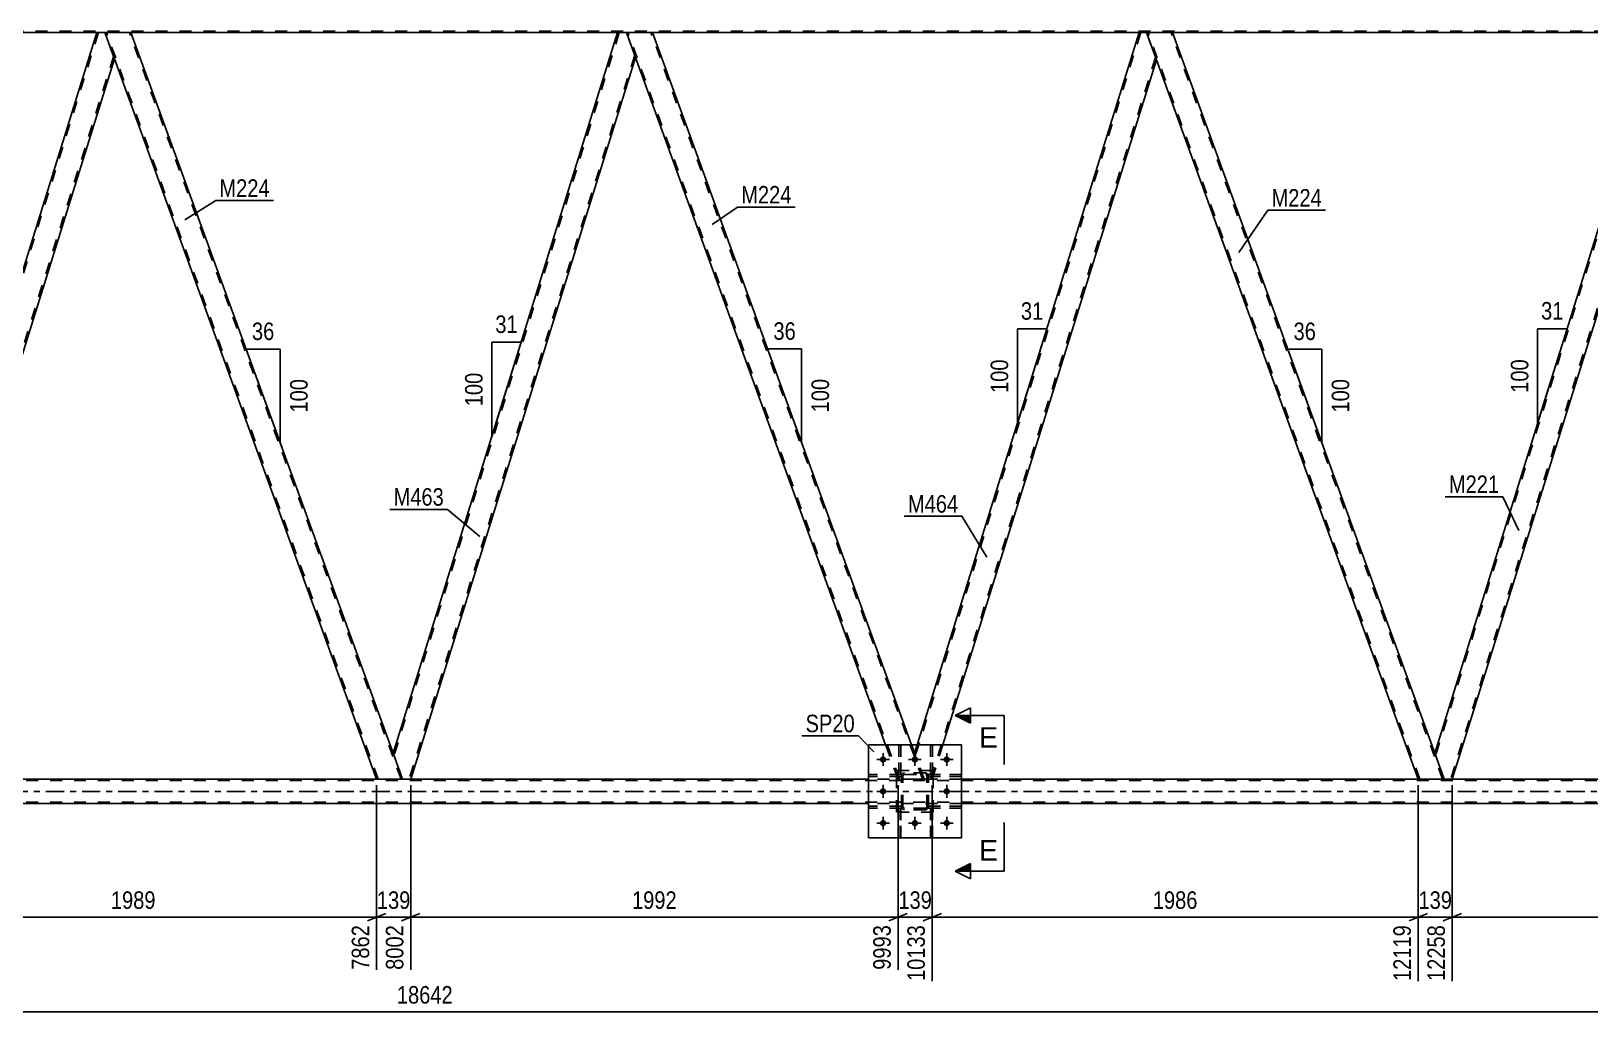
# Model space of a CAD drawing. Header units: millimetres. Extents: x 0 to 841, y 0 to 594.
# Drawn here: x 363.9 to 618.7, y 265.9 to 426.1 of the extents above; entities that cross this region are included whole.
import ezdxf

# ---------------------------------------------------------------- set-up
doc = ezdxf.new("R2010")
doc.units = ezdxf.units.MM
doc.linetypes.add('DXK_LINE_DOT2', pattern=[3.9198, 1.9599, -1.9599])
doc.linetypes.add('DXK_LINE_DOT3', pattern=[5.9187, 2.979, -0.9799, 0.9799, -0.9799])
doc.styles.add('Arial', font='ARIAL.TTF', dxfattribs={"height": 0.2})
doc.styles.add('Arial Narrow', font='ARIALN.TTF', dxfattribs={"height": 0.2})

# ---------------------------------------------------------------- blocks, each defined once
blk = doc.blocks.new('Part-122615341-3137 - 3010')
at = {"color": 7, "linetype": 'DXK_LINE_DOT2'}
for p, q in [((510.94, 294.29), (510.94, 299.13)), ((510.94, 299.13), (511.26, 299.13)), ((510.94, 298.53), (511.26, 298.53)), ((511.26, 299.13), (511.26, 294.29)), ((511.26, 294.29), (510.94, 294.29))]:
    blk.add_line(p, q, dxfattribs=at)
blk = doc.blocks.new('Part-122615341-3092 - 3010')
at = {"color": 7, "linetype": 'DXK_LINE_DOT2'}
for p, q in [((505.74, 294.29), (505.74, 299.13)), ((505.74, 299.13), (506.06, 299.13)), ((505.74, 298.53), (506.06, 298.53)), ((506.06, 299.13), (506.06, 294.29)), ((506.06, 294.29), (505.74, 294.29))]:
    blk.add_line(p, q, dxfattribs=at)
blk = doc.blocks.new('Part-122615341-3017 - 3010')
at = {"color": 7, "linetype": 'DXK_LINE_DOT2'}
for p, q in [((506.06, 299.13), (505.74, 299.13)), ((505.74, 299.13), (505.74, 294.29)), ((505.74, 298.53), (506.06, 298.53)), ((506.06, 294.29), (506.06, 299.13)), ((505.74, 294.29), (506.06, 294.29))]:
    blk.add_line(p, q, dxfattribs=at)
blk = doc.blocks.new('Bolt-122615341-3077 - 3010')
at = {"linetype": 'Continuous'}
for points in [[(503.7, 307.09, -1), (502.66, 307.09, -1)], [(508.9, 307.09, -1), (507.86, 307.09, -1)], [(514.1, 307.09, -1), (513.06, 307.09, -1)], [(503.7, 301.89, -1), (502.66, 301.89, -1)], [(514.1, 301.89, -1), (513.06, 301.89, -1)], [(503.7, 296.69, -1), (502.66, 296.69, -1)], [(508.9, 296.69, -1), (507.86, 296.69, -1)], [(514.1, 296.69, -1), (513.06, 296.69, -1)]]:
    blk.add_hatch(color=1, dxfattribs=at).paths.add_polyline_path(points)
at = {"color": 1, "linetype": 'Continuous'}
for p, q in [((504.22, 307.09), (502.14, 307.09)), ((503.18, 308.13), (503.18, 306.05)), ((509.42, 307.09), (507.34, 307.09)), ((508.38, 308.13), (508.38, 306.05)), ((514.62, 307.09), (512.54, 307.09)), ((513.58, 308.13), (513.58, 306.05)), ((504.22, 301.89), (502.14, 301.89)), ((503.18, 302.93), (503.18, 300.85)), ((514.62, 301.89), (512.54, 301.89)), ((513.58, 302.93), (513.58, 300.85)), ((504.22, 296.69), (502.14, 296.69)), ((503.18, 297.73), (503.18, 295.65)), ((509.42, 296.69), (507.34, 296.69)), ((508.38, 297.73), (508.38, 295.65)), ((514.62, 296.69), (512.54, 296.69)), ((513.58, 297.73), (513.58, 295.65))]:
    blk.add_line(p, q, dxfattribs=at)
blk = doc.blocks.new('Part-122615341-3032 - 3010')
at = {"color": 7, "linetype": 'DXK_LINE_DOT2'}
for p, q in [((511.38, 305.29), (505.38, 305.29)), ((505.38, 298.49), (505.38, 305.29)), ((511.38, 298.49), (511.38, 305.29)), ((511.38, 298.49), (505.38, 298.49))]:
    blk.add_line(p, q, dxfattribs=at)
blk = doc.blocks.new('Part-122615341-3082 - 3010')
at = {"color": 7, "linetype": 'DXK_LINE_DOT2'}
for p, q in [((505.74, 309.49), (505.74, 304.65)), ((506.06, 309.49), (505.74, 309.49)), ((506.06, 304.65), (506.06, 309.49)), ((505.74, 305.25), (506.06, 305.25)), ((505.74, 304.65), (506.06, 304.65))]:
    blk.add_line(p, q, dxfattribs=at)
blk = doc.blocks.new('Part-122615341-3035 - 3010')
at = {"color": 7, "linetype": 'DXK_LINE_DOT2'}
for p, q in [((510.58, 304.33), (510.58, 304.65)), ((510.58, 304.65), (515.98, 304.65)), ((515.98, 304.33), (510.58, 304.33)), ((511.18, 304.33), (511.18, 304.65)), ((515.98, 304.65), (515.98, 304.33))]:
    blk.add_line(p, q, dxfattribs=at)
blk = doc.blocks.new('Part-122615341-3038 - 3010')
at = {"color": 7, "linetype": 'DXK_LINE_DOT2'}
for p, q in [((510.94, 309.49), (510.94, 304.65)), ((511.26, 309.49), (510.94, 309.49)), ((511.26, 304.65), (511.26, 309.49)), ((510.94, 305.25), (511.26, 305.25)), ((510.94, 304.65), (511.26, 304.65))]:
    blk.add_line(p, q, dxfattribs=at)
blk = doc.blocks.new('Part-122615341-3047 - 3010')
at = {"color": 7, "linetype": 'DXK_LINE_DOT2'}
for p, q in [((511.26, 299.13), (510.94, 299.13)), ((510.94, 299.13), (510.94, 294.29)), ((510.94, 298.53), (511.26, 298.53)), ((511.26, 294.29), (511.26, 299.13)), ((510.94, 294.29), (511.26, 294.29))]:
    blk.add_line(p, q, dxfattribs=at)
blk = doc.blocks.new('Part-122615341-3052 - 3010')
at = {"color": 7, "linetype": 'DXK_LINE_DOT2'}
for p, q in [((506.18, 304.41), (506.22, 304.6)), ((506.22, 304.6), (506.18, 304.41)), ((506.18, 299.37), (506.18, 304.41)), ((506.42, 304.41), (506.44, 304.5)), ((506.42, 299.37), (506.42, 304.41)), ((506.44, 304.5), (506.49, 304.58)), ((506.48, 304.86), (506.66, 304.89)), ((506.66, 304.89), (506.48, 304.86)), ((506.49, 304.58), (506.57, 304.63)), ((506.57, 304.63), (506.66, 304.65)), ((510.1, 304.89), (506.66, 304.89)), ((506.66, 304.65), (510.1, 304.65)), ((510.1, 304.89), (510.29, 304.86)), ((510.29, 304.86), (510.1, 304.89)), ((510.1, 304.65), (510.2, 304.63)), ((510.2, 304.63), (510.27, 304.58)), ((510.27, 304.58), (510.33, 304.5)), ((510.33, 304.5), (510.34, 304.41)), ((510.34, 299.37), (510.34, 304.41)), ((510.55, 304.6), (510.58, 304.41)), ((510.58, 304.41), (510.55, 304.6)), ((510.58, 299.37), (510.58, 304.41)), ((506.22, 299.19), (506.18, 299.37)), ((506.18, 299.37), (506.22, 299.19)), ((506.44, 299.28), (506.42, 299.37)), ((506.49, 299.2), (506.44, 299.28)), ((506.66, 298.89), (506.48, 298.93)), ((506.48, 298.93), (506.66, 298.89)), ((506.57, 299.15), (506.49, 299.2)), ((506.66, 299.13), (506.57, 299.15)), ((510.1, 299.13), (506.66, 299.13)), ((510.1, 298.89), (506.66, 298.89)), ((510.2, 299.15), (510.1, 299.13)), ((510.29, 298.93), (510.1, 298.89)), ((510.1, 298.89), (510.29, 298.93)), ((510.27, 299.2), (510.2, 299.15)), ((510.33, 299.28), (510.27, 299.2)), ((510.34, 299.37), (510.33, 299.28)), ((510.58, 299.37), (510.55, 299.19)), ((510.55, 299.19), (510.58, 299.37))]:
    blk.add_line(p, q, dxfattribs=at)
at = {"color": 7, "linetype": 'DXK_LINE_DOT3'}
blk.add_line((508.38, 301.89), (508.38, 301.89), dxfattribs=at)
at = {"color": 7, "linetype": 'DXK_LINE_DOT2'}
for centre, start, end in [((506.66, 304.41), 112.5, 157.5), ((506.66, 304.41), 112.5, 157.5), ((510.1, 304.41), 22.5, 67.5), ((510.1, 304.41), 22.5, 67.5), ((506.66, 299.37), 202.5, 247.5), ((506.66, 299.37), 202.5, 247.5), ((510.1, 299.37), 292.5, 337.5), ((510.1, 299.37), 292.5, 337.5)]:
    blk.add_arc(centre, 0.48, start, end, dxfattribs=at)
blk = doc.blocks.new('Part-122615341-3053 - 3010')
at = {"color": 7, "linetype": 'DXK_LINE_DOT2'}
for p, q in [((510.58, 299.13), (510.58, 299.45)), ((510.58, 299.45), (515.98, 299.45)), ((515.98, 299.13), (510.58, 299.13)), ((511.18, 299.13), (511.18, 299.45)), ((515.98, 299.45), (515.98, 299.13))]:
    blk.add_line(p, q, dxfattribs=at)
blk = doc.blocks.new('Part-122615341-3054 - 3010')
at = {"color": 7, "linetype": 'DXK_LINE_DOT2'}
for p, q in [((506.18, 304.65), (500.78, 304.65)), ((500.78, 304.33), (500.78, 304.65)), ((506.18, 304.33), (500.78, 304.33)), ((505.58, 304.33), (505.58, 304.65)), ((506.18, 304.65), (506.18, 304.33))]:
    blk.add_line(p, q, dxfattribs=at)
blk = doc.blocks.new('Bolt-122615341-3086 - 3010')
at = {"color": 1, "linetype": 'Continuous'}
for p, q in [((502.14, 307.09), (502.84, 307.09)), ((503.18, 308.13), (503.18, 307.44)), ((503.18, 306.05), (503.18, 306.75)), ((504.22, 307.09), (503.53, 307.09)), ((507.34, 307.09), (508.04, 307.09)), ((508.38, 308.13), (508.38, 307.44)), ((508.38, 306.05), (508.38, 306.75)), ((509.42, 307.09), (508.73, 307.09)), ((512.54, 307.09), (513.24, 307.09)), ((513.58, 308.13), (513.58, 307.44)), ((513.58, 306.05), (513.58, 306.75)), ((514.62, 307.09), (513.93, 307.09)), ((502.14, 301.89), (502.84, 301.89)), ((503.18, 302.93), (503.18, 302.24)), ((503.18, 300.85), (503.18, 301.55)), ((504.22, 301.89), (503.53, 301.89)), ((512.54, 301.89), (513.24, 301.89)), ((513.58, 302.93), (513.58, 302.24)), ((513.58, 300.85), (513.58, 301.55)), ((514.62, 301.89), (513.93, 301.89)), ((502.14, 296.69), (502.84, 296.69)), ((503.18, 297.73), (503.18, 297.04)), ((503.18, 295.65), (503.18, 296.35)), ((504.22, 296.69), (503.53, 296.69)), ((507.34, 296.69), (508.04, 296.69)), ((508.38, 297.73), (508.38, 297.04)), ((508.38, 295.65), (508.38, 296.35)), ((509.42, 296.69), (508.73, 296.69)), ((512.54, 296.69), (513.24, 296.69)), ((513.58, 297.73), (513.58, 297.04)), ((513.58, 295.65), (513.58, 296.35)), ((514.62, 296.69), (513.93, 296.69))]:
    blk.add_line(p, q, dxfattribs=at)
blk = doc.blocks.new('Part-122615341-3076 - 3010')
at = {"color": 7, "linetype": 'DXK_LINE_DOT2'}
for p, q in [((510.94, 304.65), (510.94, 309.49)), ((510.94, 309.49), (511.26, 309.49)), ((511.26, 309.49), (511.26, 304.65)), ((510.94, 305.25), (511.26, 305.25)), ((511.26, 304.65), (510.94, 304.65))]:
    blk.add_line(p, q, dxfattribs=at)
blk = doc.blocks.new('Part-122615341-3081 - 3010')
at = {"color": 7, "linetype": 'DXK_LINE_DOT2'}
for p, q in [((506.18, 299.45), (500.78, 299.45)), ((500.78, 299.13), (500.78, 299.45)), ((506.18, 299.13), (500.78, 299.13)), ((505.58, 299.13), (505.58, 299.45)), ((506.18, 299.45), (506.18, 299.13))]:
    blk.add_line(p, q, dxfattribs=at)
blk = doc.blocks.new('Part-122615341-3130 - 3010')
at = {"color": 7, "linetype": 'DXK_LINE_DOT2'}
for p, q in [((506.18, 299.45), (500.78, 299.45)), ((500.78, 299.45), (500.78, 299.13)), ((506.18, 299.13), (500.78, 299.13)), ((505.58, 299.13), (505.58, 299.45)), ((506.18, 299.13), (506.18, 299.45))]:
    blk.add_line(p, q, dxfattribs=at)
blk = doc.blocks.new('Part-122615341-3160 - 3010')
at = {"color": 7, "linetype": 'DXK_LINE_DOT2'}
for p, q in [((500.78, 309.49), (515.98, 309.49)), ((500.78, 309.49), (500.78, 294.29)), ((515.98, 309.49), (515.98, 294.29)), ((500.78, 294.29), (515.98, 294.29))]:
    blk.add_line(p, q, dxfattribs=at)
blk = doc.blocks.new('Part-122615341-3197 - 3010')
at = {"color": 7, "linetype": 'DXK_LINE_DOT2'}
for p, q in [((758.57, 426.13), (60.03, 426.13)), ((720.77, 425.89), (204.39, 425.89)), ((380.23, 425.89), (374.66, 425.89)), ((465.48, 425.89), (459.79, 425.89)), ((550.5, 425.89), (545.04, 425.89))]:
    blk.add_line(p, q, dxfattribs=at)
at = {"color": 2, "linetype": 'Continuous'}
for p, q in [((374.66, 425.89), (295.1, 425.89)), ((459.79, 425.89), (380.23, 425.89)), ((545.04, 425.89), (465.48, 425.89)), ((630.06, 425.89), (550.5, 425.89))]:
    blk.add_line(p, q, dxfattribs=at)
blk = doc.blocks.new('Part-122615341-3203 - 3010')
at = {"color": 7, "linetype": 'DXK_LINE_DOT2'}
for p, q in [((545.29, 425.89), (508.48, 307.77)), ((547.72, 421.84), (510.95, 303.89)), ((508.76, 309.49), (508.34, 308.14)), ((512.95, 309.49), (511.21, 303.89)), ((509.89, 303.89), (508.34, 308.14)), ((511.21, 303.89), (509.89, 303.89))]:
    blk.add_line(p, q, dxfattribs=at)
at = {"color": 2, "linetype": 'Continuous'}
for p, q in [((545.04, 425.89), (508.76, 309.49)), ((546.25, 425.89), (545.04, 425.89)), ((547.85, 421.47), (546.25, 425.89)), ((547.85, 421.47), (512.95, 309.49))]:
    blk.add_line(p, q, dxfattribs=at)
blk = doc.blocks.new('Part-122615341-3208 - 3010')
at = {"color": 2, "linetype": 'Continuous'}
for p, q in [((550.5, 425.89), (546.25, 425.89)), ((593.36, 308.14), (550.5, 425.89)), ((590.65, 303.89), (547.85, 421.47)), ((594.59, 303.89), (590.65, 303.89)), ((594.87, 303.89), (594.59, 303.89)), ((594.87, 303.89), (594.91, 303.89))]:
    blk.add_line(p, q, dxfattribs=at)
at = {"color": 7, "linetype": 'DXK_LINE_DOT2'}
for p, q in [((546.25, 425.89), (547.85, 421.47)), ((590.91, 303.89), (546.5, 425.89)), ((594.65, 303.89), (550.25, 425.89)), ((594.91, 303.89), (593.36, 308.14)), ((594.59, 303.89), (594.76, 303.89))]:
    blk.add_line(p, q, dxfattribs=at)
blk = doc.blocks.new('Part-122615341-3218 - 3010')
at = {"color": 7, "linetype": 'DXK_LINE_DOT2'}
for p, q in [((780.54, 303.65), (105.89, 303.65)), ((425.96, 303.89), (420.38, 303.89)), ((515.98, 303.89), (500.78, 303.89)), ((596.22, 303.89), (590.65, 303.89)), ((780.54, 300.13), (105.89, 300.13)), ((515.98, 299.89), (500.78, 299.89))]:
    blk.add_line(p, q, dxfattribs=at)
at = {"color": 2, "linetype": 'Continuous'}
for p, q in [((420.38, 303.89), (340.82, 303.89)), ((500.78, 303.89), (425.96, 303.89)), ((590.65, 303.89), (515.98, 303.89)), ((671.05, 303.89), (596.22, 303.89)), ((500.78, 299.89), (260.58, 299.89)), ((671.05, 299.89), (515.98, 299.89))]:
    blk.add_line(p, q, dxfattribs=at)
at = {"color": 7, "linetype": 'DXK_LINE_DOT3'}
blk.add_line((105.89, 301.89), (780.54, 301.89), dxfattribs=at)
blk = doc.blocks.new('Part-122615341-3223 - 3010')
at = {"color": 2, "linetype": 'Continuous'}
for p, q in [((515.98, 309.49), (500.78, 309.49)), ((500.78, 294.29), (500.78, 309.49)), ((515.98, 294.29), (515.98, 309.49)), ((515.98, 294.29), (500.78, 294.29))]:
    blk.add_line(p, q, dxfattribs=at)
blk = doc.blocks.new('Part-122615341-3226 - 3010')
at = {"color": 7, "linetype": 'DXK_LINE_DOT2'}
for p, q in [((505.74, 304.65), (505.74, 309.49)), ((505.74, 309.49), (506.06, 309.49)), ((506.06, 309.49), (506.06, 304.65)), ((505.74, 305.25), (506.06, 305.25)), ((506.06, 304.65), (505.74, 304.65))]:
    blk.add_line(p, q, dxfattribs=at)
blk = doc.blocks.new('Part-122615341-3230 - 3010')
at = {"color": 7, "linetype": 'DXK_LINE_DOT2'}
for p, q in [((515.98, 304.65), (510.58, 304.65)), ((510.58, 304.65), (510.58, 304.33)), ((510.58, 304.33), (515.98, 304.33)), ((511.18, 304.33), (511.18, 304.65)), ((515.98, 304.33), (515.98, 304.65))]:
    blk.add_line(p, q, dxfattribs=at)
blk = doc.blocks.new('Part-122615341-3233 - 3010')
at = {"color": 7, "linetype": 'DXK_LINE_DOT2'}
for p, q in [((515.98, 299.45), (510.58, 299.45)), ((510.58, 299.45), (510.58, 299.13)), ((510.58, 299.13), (515.98, 299.13)), ((511.18, 299.13), (511.18, 299.45)), ((515.98, 299.13), (515.98, 299.45))]:
    blk.add_line(p, q, dxfattribs=at)
blk = doc.blocks.new('Part-122615341-3236 - 3010')
at = {"color": 7, "linetype": 'DXK_LINE_DOT2'}
for p, q in [((506.18, 304.65), (500.78, 304.65)), ((500.78, 304.65), (500.78, 304.33)), ((506.18, 304.33), (500.78, 304.33)), ((505.58, 304.33), (505.58, 304.65)), ((506.18, 304.33), (506.18, 304.65))]:
    blk.add_line(p, q, dxfattribs=at)
blk = doc.blocks.new('Part-122615341-3246 - 3010')
at = {"color": 7, "linetype": 'DXK_LINE_DOT2'}
for p, q in [((506.18, 304.41), (506.22, 304.6)), ((506.22, 304.6), (506.18, 304.41)), ((506.18, 299.37), (506.18, 304.41)), ((506.42, 304.41), (506.44, 304.5)), ((506.42, 299.37), (506.42, 304.41)), ((506.44, 304.5), (506.49, 304.58)), ((506.48, 304.86), (506.66, 304.89)), ((506.66, 304.89), (506.48, 304.86)), ((506.49, 304.58), (506.57, 304.63)), ((506.57, 304.63), (506.66, 304.65)), ((510.1, 304.89), (506.66, 304.89)), ((506.66, 304.65), (510.1, 304.65)), ((510.1, 304.89), (510.29, 304.86)), ((510.29, 304.86), (510.1, 304.89)), ((510.1, 304.65), (510.2, 304.63)), ((510.2, 304.63), (510.27, 304.58)), ((510.27, 304.58), (510.33, 304.5)), ((510.33, 304.5), (510.34, 304.41)), ((510.34, 299.37), (510.34, 304.41)), ((510.55, 304.6), (510.58, 304.41)), ((510.58, 304.41), (510.55, 304.6)), ((510.58, 299.37), (510.58, 304.41)), ((506.22, 299.19), (506.18, 299.37)), ((506.18, 299.37), (506.22, 299.19)), ((506.44, 299.28), (506.42, 299.37)), ((506.49, 299.2), (506.44, 299.28)), ((506.66, 298.89), (506.48, 298.93)), ((506.48, 298.93), (506.66, 298.89)), ((506.57, 299.15), (506.49, 299.2)), ((506.66, 299.13), (506.57, 299.15)), ((510.1, 299.13), (506.66, 299.13)), ((510.1, 298.89), (506.66, 298.89)), ((510.2, 299.15), (510.1, 299.13)), ((510.29, 298.93), (510.1, 298.89)), ((510.1, 298.89), (510.29, 298.93)), ((510.27, 299.2), (510.2, 299.15)), ((510.33, 299.28), (510.27, 299.2)), ((510.34, 299.37), (510.33, 299.28)), ((510.58, 299.37), (510.55, 299.19)), ((510.55, 299.19), (510.58, 299.37))]:
    blk.add_line(p, q, dxfattribs=at)
at = {"color": 7, "linetype": 'DXK_LINE_DOT3'}
blk.add_line((508.38, 301.89), (508.38, 301.89), dxfattribs=at)
at = {"color": 7, "linetype": 'DXK_LINE_DOT2'}
for centre, start, end in [((506.66, 304.41), 112.5, 157.5), ((506.66, 304.41), 112.5, 157.5), ((510.1, 304.41), 22.5, 67.5), ((510.1, 304.41), 22.5, 67.5), ((506.66, 299.37), 202.5, 247.5), ((506.66, 299.37), 202.5, 247.5), ((510.1, 299.37), 292.5, 337.5), ((510.1, 299.37), 292.5, 337.5)]:
    blk.add_arc(centre, 0.48, start, end, dxfattribs=at)
blk = doc.blocks.new('Part-122615341-3247 - 3010')
at = {"color": 7, "linetype": 'DXK_LINE_DOT2'}
for p, q in [((511.38, 305.29), (505.38, 305.29)), ((505.38, 298.49), (505.38, 305.29)), ((511.38, 298.49), (511.38, 305.29)), ((511.38, 298.49), (505.38, 298.49))]:
    blk.add_line(p, q, dxfattribs=at)
blk = doc.blocks.new('Part-122615341-3264 - 3010')
at = {"color": 2, "linetype": 'Continuous'}
for p, q in [((630.06, 425.89), (593.36, 308.14)), ((631.38, 425.89), (630.06, 425.89)), ((632.93, 421.64), (631.38, 425.89)), ((632.93, 421.64), (596.22, 303.89)), ((594.91, 303.89), (593.36, 308.14)), ((594.91, 303.89), (596.22, 303.89))]:
    blk.add_line(p, q, dxfattribs=at)
at = {"color": 7, "linetype": 'DXK_LINE_DOT2'}
for p, q in [((630.31, 425.89), (593.5, 307.77)), ((632.79, 422.01), (595.97, 303.89)), ((595.91, 303.89), (595.95, 303.89)), ((595.95, 303.89), (595.91, 303.89)), ((595.97, 303.89), (595.95, 303.89)), ((595.95, 303.89), (595.97, 303.89))]:
    blk.add_line(p, q, dxfattribs=at)
blk = doc.blocks.new('Part-122615341-3269 - 3010')
at = {"color": 2, "linetype": 'Continuous'}
for p, q in [((465.48, 425.89), (461.23, 425.89)), ((507.85, 309.49), (465.48, 425.89)), ((503.59, 309.49), (462.71, 421.81))]:
    blk.add_line(p, q, dxfattribs=at)
at = {"color": 7, "linetype": 'DXK_LINE_DOT2'}
for p, q in [((461.23, 425.89), (462.71, 421.81)), ((505.89, 303.89), (461.48, 425.89)), ((509.63, 303.89), (465.23, 425.89)), ((505.63, 303.89), (503.59, 309.49)), ((509.89, 303.89), (507.85, 309.49)), ((509.89, 303.89), (505.63, 303.89))]:
    blk.add_line(p, q, dxfattribs=at)
blk = doc.blocks.new('Part-122615341-3274 - 3010')
at = {"color": 2, "linetype": 'Continuous'}
for p, q in [((459.79, 425.89), (423.09, 308.14)), ((461.23, 425.89), (459.79, 425.89)), ((462.71, 421.81), (461.23, 425.89)), ((462.71, 421.81), (425.96, 303.89)), ((424.64, 303.89), (423.09, 308.14)), ((424.64, 303.89), (425.96, 303.89))]:
    blk.add_line(p, q, dxfattribs=at)
at = {"color": 7, "linetype": 'DXK_LINE_DOT2'}
for p, q in [((460.05, 425.89), (423.23, 307.77)), ((462.58, 422.19), (425.7, 303.89)), ((425.69, 303.89), (425.65, 303.89)), ((425.65, 303.89), (425.69, 303.89)), ((425.69, 303.89), (425.7, 303.89)), ((425.7, 303.89), (425.69, 303.89))]:
    blk.add_line(p, q, dxfattribs=at)
blk = doc.blocks.new('Part-122615341-3300 - 3010')
at = {"color": 2, "linetype": 'Continuous'}
for p, q in [((380.23, 425.89), (375.98, 425.89)), ((423.09, 308.14), (380.23, 425.89)), ((420.38, 303.89), (377.52, 421.64)), ((424.32, 303.89), (420.38, 303.89)), ((424.6, 303.89), (424.32, 303.89)), ((424.6, 303.89), (424.64, 303.89))]:
    blk.add_line(p, q, dxfattribs=at)
at = {"color": 7, "linetype": 'DXK_LINE_DOT2'}
for p, q in [((377.52, 421.64), (375.98, 425.89)), ((420.64, 303.89), (376.23, 425.89)), ((424.38, 303.89), (379.98, 425.89)), ((424.64, 303.89), (423.09, 308.14)), ((424.32, 303.89), (424.49, 303.89)), ((424.64, 303.89), (424.64, 303.89))]:
    blk.add_line(p, q, dxfattribs=at)
blk = doc.blocks.new('Part-122615341-3385 - 3010')
at = {"color": 2, "linetype": 'Continuous'}
for p, q in [((374.66, 425.89), (337.96, 308.14)), ((375.98, 425.89), (374.66, 425.89)), ((377.52, 421.64), (375.98, 425.89)), ((377.52, 421.64), (340.82, 303.89)), ((339.5, 303.89), (337.96, 308.14)), ((339.5, 303.89), (340.82, 303.89))]:
    blk.add_line(p, q, dxfattribs=at)
at = {"color": 7, "linetype": 'DXK_LINE_DOT2'}
for p, q in [((374.91, 425.89), (338.09, 307.77)), ((377.39, 422.02), (340.57, 303.89)), ((340.55, 303.89), (340.51, 303.89)), ((340.51, 303.89), (340.55, 303.89)), ((340.55, 303.89), (340.57, 303.89)), ((340.57, 303.89), (340.55, 303.89))]:
    blk.add_line(p, q, dxfattribs=at)
blk = doc.blocks.new('AngleDimension-122615341-3537 - 3010')
at = {"color": 7, "linetype": 'Continuous'}
for p, q in [((610.16, 377.5), (614.98, 377.5)), ((610.16, 362.04), (614.98, 377.5)), ((610.16, 362.04), (610.16, 377.5)), ((611.09, 365.03), (614.98, 377.5))]:
    blk.add_line(p, q, dxfattribs=at)
at = {"color": 0}
for points in [[(615, 378.4), (615, 382.6), (610.14, 382.6), (610.14, 378.4)], [(609.26, 373.11), (605.06, 373.11), (605.06, 366.43), (609.26, 366.43)]]:
    blk.add_wipeout(points, dxfattribs=at)
at = {"color": 3, "style": 'Arial Narrow'}
blk.add_text('31', height=2.863, dxfattribs=at).set_placement((610.74, 379))
blk.add_text('100', height=2.863, rotation=90.0002, dxfattribs=at).set_placement((608.66, 367.03))
blk = doc.blocks.new('AngleDimension-122615341-3551 - 3010')
at = {"color": 7, "linetype": 'Continuous'}
for p, q in [((489.84, 374.19), (484.3, 374.19)), ((489.84, 358.96), (484.3, 374.19)), ((489.84, 358.96), (489.84, 374.19)), ((490.13, 358.19), (489.84, 358.96))]:
    blk.add_line(p, q, dxfattribs=at)
at = {"color": 0}
for points in [[(489.5, 375.09), (489.5, 379.29), (484.65, 379.29), (484.65, 375.09)], [(494.94, 369.92), (490.74, 369.92), (490.74, 363.23), (494.94, 363.23)]]:
    blk.add_wipeout(points, dxfattribs=at)
at = {"color": 3, "style": 'Arial Narrow'}
blk.add_text('36', height=2.863, dxfattribs=at).set_placement((485.25, 375.69))
blk.add_text('100', height=2.863, rotation=90.0002, dxfattribs=at).set_placement((494.34, 363.83))
blk = doc.blocks.new('AngleDimension-122615341-3523 - 3010')
at = {"color": 7, "linetype": 'Continuous'}
for p, q in [((574.88, 374.15), (569.34, 374.15)), ((574.88, 358.93), (569.34, 374.15)), ((574.88, 358.93), (574.88, 374.15)), ((575.16, 358.15), (574.88, 358.93))]:
    blk.add_line(p, q, dxfattribs=at)
at = {"color": 0}
for points in [[(574.53, 375.05), (574.53, 379.25), (569.68, 379.25), (569.68, 375.05)], [(579.98, 369.88), (575.78, 369.88), (575.78, 363.2), (579.98, 363.2)]]:
    blk.add_wipeout(points, dxfattribs=at)
at = {"color": 3, "style": 'Arial Narrow'}
blk.add_text('36', height=2.863, dxfattribs=at).set_placement((570.28, 375.65))
blk.add_text('100', height=2.863, rotation=90.0002, dxfattribs=at).set_placement((579.38, 363.8))
blk = doc.blocks.new('StraightDimension-122615341-4388 - 3010')
at = {"color": 7, "linetype": 'Continuous'}
for p, q in [((590.65, 302.89), (590.65, 270.89)), ((596.22, 302.89), (596.22, 270.89)), ((589.15, 280.73), (592.15, 281.93)), ((590.65, 281.33), (596.22, 281.33)), ((597.72, 281.93), (594.72, 280.73))]:
    blk.add_line(p, q, dxfattribs=at)
at = {"color": 0}
blk.add_wipeout([(596.78, 282.08), (596.78, 286.28), (590.1, 286.28), (590.1, 282.08)], dxfattribs=at)
at = {"color": 0, "linetype": 'Continuous'}
blk.add_wipeout([(595.62, 280.63), (591.42, 280.63), (591.42, 270.29), (595.62, 270.29)], dxfattribs=at)
at = {"color": 3, "style": 'Arial Narrow'}
blk.add_text('139', height=2.863, dxfattribs=at).set_placement((590.7, 282.68))
at = {"color": 3, "linetype": 'Continuous', "style": 'Arial Narrow'}
blk.add_text('12258', height=2.863, rotation=90.0002, dxfattribs=at).set_placement((595.02, 270.89))
blk = doc.blocks.new('StraightDimension-122615341-4277 - 3010')
at = {"color": 7, "linetype": 'Continuous'}
blk.add_line((59.39, 265.85), (797.16, 265.85), dxfattribs=at)
at = {"color": 0}
blk.add_wipeout([(433.44, 266.6), (433.44, 270.8), (423.1, 270.8), (423.1, 266.6)], dxfattribs=at)
at = {"color": 3, "style": 'Arial Narrow'}
blk.add_text('18642', height=2.863, dxfattribs=at).set_placement((423.7, 267.2))
blk = doc.blocks.new('StraightDimension-122615341-4464 - 3010')
at = {"color": 7, "linetype": 'Continuous'}
for p, q in [((420.38, 302.89), (420.38, 272.72)), ((425.96, 302.89), (425.96, 272.72)), ((418.88, 280.73), (421.88, 281.93)), ((420.38, 281.33), (425.96, 281.33)), ((427.46, 281.93), (424.46, 280.73))]:
    blk.add_line(p, q, dxfattribs=at)
at = {"color": 0}
blk.add_wipeout([(426.51, 282.08), (426.51, 286.28), (419.83, 286.28), (419.83, 282.08)], dxfattribs=at)
at = {"color": 0, "linetype": 'Continuous'}
blk.add_wipeout([(425.36, 280.63), (421.16, 280.63), (421.16, 272.12), (425.36, 272.12)], dxfattribs=at)
at = {"color": 3, "style": 'Arial Narrow'}
blk.add_text('139', height=2.863, dxfattribs=at).set_placement((420.43, 282.68))
at = {"color": 3, "linetype": 'Continuous', "style": 'Arial Narrow'}
blk.add_text('8002', height=2.863, rotation=90.0002, dxfattribs=at).set_placement((424.76, 272.72))
blk = doc.blocks.new('AngleDimension-122615341-3565 - 3010')
at = {"color": 7, "linetype": 'Continuous'}
for p, q in [((525.13, 377.47), (529.95, 377.47)), ((525.13, 362), (529.95, 377.47)), ((525.13, 362), (525.13, 377.47)), ((526.06, 365), (529.95, 377.47))]:
    blk.add_line(p, q, dxfattribs=at)
at = {"color": 0}
for points in [[(529.97, 378.37), (529.97, 382.57), (525.11, 382.57), (525.11, 378.37)], [(524.23, 373.08), (520.03, 373.08), (520.03, 366.4), (524.23, 366.4)]]:
    blk.add_wipeout(points, dxfattribs=at)
at = {"color": 3, "style": 'Arial Narrow'}
blk.add_text('31', height=2.863, dxfattribs=at).set_placement((525.71, 378.97))
blk.add_text('100', height=2.863, rotation=90.0002, dxfattribs=at).set_placement((523.63, 367))
blk = doc.blocks.new('AngleDimension-122615341-3579 - 3010')
at = {"color": 7, "linetype": 'Continuous'}
for p, q in [((404.61, 374.15), (399.07, 374.15)), ((404.61, 358.93), (399.07, 374.15)), ((404.61, 358.93), (404.61, 374.15)), ((404.89, 358.15), (404.61, 358.93))]:
    blk.add_line(p, q, dxfattribs=at)
at = {"color": 0}
for points in [[(404.27, 375.05), (404.27, 379.25), (399.41, 379.25), (399.41, 375.05)], [(409.71, 369.88), (405.51, 369.88), (405.51, 363.2), (409.71, 363.2)]]:
    blk.add_wipeout(points, dxfattribs=at)
at = {"color": 3, "style": 'Arial Narrow'}
blk.add_text('36', height=2.863, dxfattribs=at).set_placement((400.01, 375.65))
blk.add_text('100', height=2.863, rotation=90.0002, dxfattribs=at).set_placement((409.11, 363.8))
blk = doc.blocks.new('AngleDimension-122615341-3593 - 3010')
at = {"color": 7, "linetype": 'Continuous'}
for p, q in [((439.21, 375.31), (444.03, 375.31)), ((439.21, 359.84), (444.03, 375.31)), ((439.21, 359.84), (439.21, 375.31)), ((440.82, 365.03), (444.03, 375.31))]:
    blk.add_line(p, q, dxfattribs=at)
at = {"color": 0}
for points in [[(444.04, 376.21), (444.04, 380.41), (439.19, 380.41), (439.19, 376.21)], [(438.3, 370.92), (434.1, 370.92), (434.1, 364.23), (438.3, 364.23)]]:
    blk.add_wipeout(points, dxfattribs=at)
at = {"color": 3, "style": 'Arial Narrow'}
blk.add_text('31', height=2.863, dxfattribs=at).set_placement((439.79, 376.81))
blk.add_text('100', height=2.863, rotation=90.0002, dxfattribs=at).set_placement((437.71, 364.83))
blk = doc.blocks.new('StraightDimension-122615341-4426 - 3010')
at = {"color": 7, "linetype": 'Continuous'}
for p, q in [((505.63, 302.89), (505.63, 272.72)), ((511.21, 302.89), (511.21, 270.89)), ((504.13, 280.73), (507.13, 281.93)), ((505.63, 281.33), (511.21, 281.33)), ((512.71, 281.93), (509.71, 280.73))]:
    blk.add_line(p, q, dxfattribs=at)
at = {"color": 0}
blk.add_wipeout([(511.76, 282.08), (511.76, 286.28), (505.08, 286.28), (505.08, 282.08)], dxfattribs=at)
at = {"color": 0, "linetype": 'Continuous'}
blk.add_wipeout([(510.61, 280.63), (506.41, 280.63), (506.41, 270.29), (510.61, 270.29)], dxfattribs=at)
at = {"color": 3, "style": 'Arial Narrow'}
blk.add_text('139', height=2.863, dxfattribs=at).set_placement((505.68, 282.68))
at = {"color": 3, "linetype": 'Continuous', "style": 'Arial Narrow'}
blk.add_text('10133', height=2.863, rotation=90.0002, dxfattribs=at).set_placement((510.01, 270.89))
blk = doc.blocks.new('StraightDimension-122615341-4369 - 3010')
at = {"color": 7, "linetype": 'Continuous'}
for p, q in [((596.22, 302.89), (596.22, 270.89)), ((675.78, 302.89), (675.78, 270.89)), ((597.72, 281.93), (594.72, 280.73)), ((596.22, 281.33), (675.78, 281.33)), ((674.28, 280.73), (677.28, 281.93))]:
    blk.add_line(p, q, dxfattribs=at)
at = {"color": 0}
blk.add_wipeout([(640.26, 282.08), (640.26, 286.28), (631.75, 286.28), (631.75, 282.08)], dxfattribs=at)
at = {"color": 0, "linetype": 'Continuous'}
blk.add_wipeout([(675.18, 280.63), (670.98, 280.63), (670.98, 270.29), (675.18, 270.29)], dxfattribs=at)
at = {"color": 3, "style": 'Arial Narrow'}
blk.add_text('1989', height=2.863, dxfattribs=at).set_placement((632.35, 282.68))
at = {"color": 3, "linetype": 'Continuous', "style": 'Arial Narrow'}
blk.add_text('14247', height=2.863, rotation=90.0002, dxfattribs=at).set_placement((674.58, 270.89))
blk = doc.blocks.new('StraightDimension-122615341-4407 - 3010')
at = {"color": 7, "linetype": 'Continuous'}
for p, q in [((511.21, 302.89), (511.21, 270.89)), ((590.65, 302.89), (590.65, 270.89)), ((512.71, 281.93), (509.71, 280.73)), ((511.21, 281.33), (590.65, 281.33)), ((589.15, 280.73), (592.15, 281.93))]:
    blk.add_line(p, q, dxfattribs=at)
at = {"color": 0}
blk.add_wipeout([(555.18, 282.08), (555.18, 286.28), (546.67, 286.28), (546.67, 282.08)], dxfattribs=at)
at = {"color": 0, "linetype": 'Continuous'}
blk.add_wipeout([(590.05, 280.63), (585.85, 280.63), (585.85, 270.29), (590.05, 270.29)], dxfattribs=at)
at = {"color": 3, "style": 'Arial Narrow'}
blk.add_text('1986', height=2.863, dxfattribs=at).set_placement((547.27, 282.68))
at = {"color": 3, "linetype": 'Continuous', "style": 'Arial Narrow'}
blk.add_text('12119', height=2.863, rotation=90.0002, dxfattribs=at).set_placement((589.45, 270.89))
blk = doc.blocks.new('StraightDimension-122615341-4445 - 3010')
at = {"color": 7, "linetype": 'Continuous'}
for p, q in [((425.96, 302.89), (425.96, 272.72)), ((505.63, 302.89), (505.63, 272.72)), ((427.46, 281.93), (424.46, 280.73)), ((425.96, 281.33), (505.63, 281.33)), ((504.13, 280.73), (507.13, 281.93))]:
    blk.add_line(p, q, dxfattribs=at)
at = {"color": 0}
blk.add_wipeout([(470.05, 282.08), (470.05, 286.28), (461.54, 286.28), (461.54, 282.08)], dxfattribs=at)
at = {"color": 0, "linetype": 'Continuous'}
blk.add_wipeout([(505.03, 280.63), (500.83, 280.63), (500.83, 272.12), (505.03, 272.12)], dxfattribs=at)
at = {"color": 3, "style": 'Arial Narrow'}
blk.add_text('1992', height=2.863, dxfattribs=at).set_placement((462.14, 282.68))
at = {"color": 3, "linetype": 'Continuous', "style": 'Arial Narrow'}
blk.add_text('9993', height=2.863, rotation=90.0002, dxfattribs=at).set_placement((504.43, 272.72))
blk = doc.blocks.new('StraightDimension-122615341-4483 - 3010')
at = {"color": 7, "linetype": 'Continuous'}
for p, q in [((340.82, 302.89), (340.82, 272.72)), ((420.38, 302.89), (420.38, 272.72)), ((342.32, 281.93), (339.32, 280.73)), ((340.82, 281.33), (420.38, 281.33)), ((418.88, 280.73), (421.88, 281.93))]:
    blk.add_line(p, q, dxfattribs=at)
at = {"color": 0}
blk.add_wipeout([(384.86, 282.08), (384.86, 286.28), (376.35, 286.28), (376.35, 282.08)], dxfattribs=at)
at = {"color": 0, "linetype": 'Continuous'}
blk.add_wipeout([(419.78, 280.63), (415.58, 280.63), (415.58, 272.12), (419.78, 272.12)], dxfattribs=at)
at = {"color": 3, "style": 'Arial Narrow'}
blk.add_text('1989', height=2.863, dxfattribs=at).set_placement((376.95, 282.68))
at = {"color": 3, "linetype": 'Continuous', "style": 'Arial Narrow'}
blk.add_text('7862', height=2.863, rotation=90.0002, dxfattribs=at).set_placement((419.18, 272.72))
blk = doc.blocks.new('Mark-122615341-3199 - 3010')
at = {"color": 0}
blk.add_wipeout([(515.46, 347.44), (515.46, 350.44), (507.24, 350.44), (507.24, 347.44)], dxfattribs=at)
blk.add_wipeout([(515.46, 347.44), (515.46, 350.44), (507.24, 350.44), (507.24, 347.44)], dxfattribs=at)
at = {"color": 30, "linetype": 'Continuous'}
for p in [(506.64, 346.84), (520.13, 340.14)]:
    blk.add_line(p, (516.06, 346.84), dxfattribs=at)
at = {"color": 3, "style": 'Arial Narrow'}
blk.add_text('M464', height=2.863, dxfattribs=at).set_placement((507.24, 347.44))
blk = doc.blocks.new('Mark-122615341-3204 - 3010')
at = {"color": 0}
blk.add_wipeout([(574.9, 397.46), (574.9, 400.46), (566.68, 400.46), (566.68, 397.46)], dxfattribs=at)
blk.add_wipeout([(574.9, 397.46), (574.9, 400.46), (566.68, 400.46), (566.68, 397.46)], dxfattribs=at)
at = {"color": 30, "linetype": 'Continuous'}
for p, q in [((561.35, 389.98), (566.08, 396.86)), ((566.08, 396.86), (575.5, 396.86))]:
    blk.add_line(p, q, dxfattribs=at)
at = {"color": 3, "style": 'Arial Narrow'}
blk.add_text('M224', height=2.863, dxfattribs=at).set_placement((566.68, 397.46))
blk = doc.blocks.new('Mark-122615341-3219 - 3010')
at = {"color": 0}
blk.add_wipeout([(498.55, 311.55), (498.55, 314.55), (490.51, 314.55), (490.51, 311.55)], dxfattribs=at)
blk.add_wipeout([(498.55, 311.55), (498.55, 314.55), (490.51, 314.55), (490.51, 311.55)], dxfattribs=at)
at = {"color": 30, "linetype": 'Continuous'}
for p in [(489.91, 310.95), (501.67, 308.37)]:
    blk.add_line(p, (499.15, 310.95), dxfattribs=at)
at = {"color": 3, "style": 'Arial Narrow'}
blk.add_text('SP20', height=2.863, dxfattribs=at).set_placement((490.51, 311.55))
blk = doc.blocks.new('Mark-122615341-3260 - 3010')
at = {"color": 0}
blk.add_wipeout([(603.89, 350.65), (603.89, 353.65), (595.67, 353.65), (595.67, 350.65)], dxfattribs=at)
blk.add_wipeout([(603.89, 350.65), (603.89, 353.65), (595.67, 353.65), (595.67, 350.65)], dxfattribs=at)
at = {"color": 30, "linetype": 'Continuous'}
for p in [(595.07, 350.05), (607.08, 344.53)]:
    blk.add_line(p, (604.49, 350.05), dxfattribs=at)
at = {"color": 3, "style": 'Arial Narrow'}
blk.add_text('M221', height=2.863, dxfattribs=at).set_placement((595.67, 350.65))
blk = doc.blocks.new('Mark-122615341-3265 - 3010')
at = {"color": 0}
blk.add_wipeout([(488.21, 397.97), (488.21, 400.97), (479.99, 400.97), (479.99, 397.97)], dxfattribs=at)
blk.add_wipeout([(488.21, 397.97), (488.21, 400.97), (479.99, 400.97), (479.99, 397.97)], dxfattribs=at)
at = {"color": 30, "linetype": 'Continuous'}
for p, q in [((475.26, 394.55), (479.39, 397.37)), ((479.39, 397.37), (488.81, 397.37))]:
    blk.add_line(p, q, dxfattribs=at)
at = {"color": 3, "style": 'Arial Narrow'}
blk.add_text('M224', height=2.863, dxfattribs=at).set_placement((479.99, 397.97))
blk = doc.blocks.new('Mark-122615341-3270 - 3010')
at = {"color": 0}
blk.add_wipeout([(431.38, 348.58), (431.38, 351.58), (423.16, 351.58), (423.16, 348.58)], dxfattribs=at)
blk.add_wipeout([(431.38, 348.58), (431.38, 351.58), (423.16, 351.58), (423.16, 348.58)], dxfattribs=at)
at = {"color": 30, "linetype": 'Continuous'}
for p in [(422.56, 347.98), (437.24, 343.53)]:
    blk.add_line(p, (431.98, 347.98), dxfattribs=at)
at = {"color": 3, "style": 'Arial Narrow'}
blk.add_text('M463', height=2.863, dxfattribs=at).set_placement((423.16, 348.58))
blk = doc.blocks.new('Mark-122615341-3296 - 3010')
at = {"color": 0}
blk.add_wipeout([(402.91, 399.05), (402.91, 402.05), (394.69, 402.05), (394.69, 399.05)], dxfattribs=at)
blk.add_wipeout([(402.91, 399.05), (402.91, 402.05), (394.69, 402.05), (394.69, 399.05)], dxfattribs=at)
at = {"color": 30, "linetype": 'Continuous'}
for p, q in [((389.05, 395.29), (394.09, 398.45)), ((394.09, 398.45), (403.51, 398.45))]:
    blk.add_line(p, q, dxfattribs=at)
at = {"color": 3, "style": 'Arial Narrow'}
blk.add_text('M224', height=2.863, dxfattribs=at).set_placement((394.69, 399.05))
blk = doc.blocks.new('SectionMark-122615341-4607 - 3010')
at = {"linetype": 'Continuous'}
for points in [[(517.47, 314.28), (517.47, 313.03), (514.97, 314.28)], [(517.47, 290.07), (517.47, 288.82), (514.97, 288.82)]]:
    blk.add_hatch(color=6, dxfattribs=at).paths.add_polyline_path(points)
at = {"color": 6, "linetype": 'Continuous'}
for p, q in [((514.97, 314.28), (517.47, 315.53)), ((522.97, 314.28), (514.97, 314.28)), ((514.97, 314.28), (517.47, 313.03)), ((517.47, 313.03), (517.47, 315.53)), ((514.97, 288.82), (517.47, 290.07)), ((522.97, 288.82), (514.97, 288.82)), ((517.47, 287.57), (514.97, 288.82)), ((517.47, 290.07), (517.47, 287.57))]:
    blk.add_line(p, q, dxfattribs=at)
at = {"color": 0, "linetype": 'Continuous'}
for points in [[(521.97, 309.03), (521.97, 312.53), (518.86, 312.53), (518.86, 309.03)], [(521.97, 290.57), (521.97, 294.07), (518.86, 294.07), (518.86, 290.57)]]:
    blk.add_wipeout(points, dxfattribs=at)
at = {"color": 6, "linetype": 'Continuous'}
for p, q in [((522.97, 314.28), (522.97, 306.28)), ((522.97, 288.82), (522.97, 296.82))]:
    blk.add_line(p, q, dxfattribs=at)
at = {"color": 3, "linetype": 'Continuous', "style": 'Arial'}
for p in [(518.86, 309.03), (518.86, 290.57)]:
    blk.add_text('E', height=3.34, dxfattribs=at).set_placement(p)

msp = doc.modelspace()

# ---------------------------------------------------------------- block references
for name in ['Part-122615341-3197 - 3010', 'Part-122615341-3385 - 3010', 'Part-122615341-3300 - 3010', 'Part-122615341-3274 - 3010', 'Part-122615341-3269 - 3010', 'Part-122615341-3203 - 3010', 'Part-122615341-3208 - 3010', 'Part-122615341-3264 - 3010', 'Part-122615341-3160 - 3010', 'Part-122615341-3223 - 3010', 'Part-122615341-3082 - 3010', 'Part-122615341-3226 - 3010', 'Part-122615341-3038 - 3010', 'Part-122615341-3076 - 3010', 'Bolt-122615341-3077 - 3010', 'Bolt-122615341-3086 - 3010', 'Part-122615341-3218 - 3010', 'Part-122615341-3054 - 3010', 'Part-122615341-3236 - 3010', 'Part-122615341-3032 - 3010', 'Part-122615341-3247 - 3010', 'Part-122615341-3052 - 3010', 'Part-122615341-3246 - 3010', 'Part-122615341-3035 - 3010', 'Part-122615341-3230 - 3010', 'Part-122615341-3081 - 3010', 'Part-122615341-3130 - 3010', 'Part-122615341-3092 - 3010', 'Part-122615341-3017 - 3010', 'Part-122615341-3053 - 3010', 'Part-122615341-3233 - 3010', 'Part-122615341-3137 - 3010', 'Part-122615341-3047 - 3010']:
    msp.add_blockref(name, (0, 0))

# ---------------------------------------------------------------- next in the draw order: block references
for name in ['AngleDimension-122615341-3537 - 3010', 'AngleDimension-122615341-3551 - 3010', 'AngleDimension-122615341-3523 - 3010', 'StraightDimension-122615341-4388 - 3010']:
    msp.add_blockref(name, (0, 0))

# ---------------------------------------------------------------- next in the draw order: block references
msp.add_blockref('StraightDimension-122615341-4277 - 3010', (0, 0))

# ---------------------------------------------------------------- next in the draw order: block references
for name in ['Mark-122615341-3296 - 3010', 'Mark-122615341-3265 - 3010', 'Mark-122615341-3204 - 3010', 'AngleDimension-122615341-3565 - 3010', 'AngleDimension-122615341-3593 - 3010', 'AngleDimension-122615341-3579 - 3010', 'Mark-122615341-3260 - 3010', 'Mark-122615341-3270 - 3010', 'Mark-122615341-3199 - 3010', 'Mark-122615341-3219 - 3010', 'StraightDimension-122615341-4464 - 3010', 'StraightDimension-122615341-4426 - 3010', 'StraightDimension-122615341-4369 - 3010']:
    msp.add_blockref(name, (0, 0))

# ---------------------------------------------------------------- next in the draw order: block references
for name in ['StraightDimension-122615341-4483 - 3010', 'StraightDimension-122615341-4445 - 3010', 'StraightDimension-122615341-4407 - 3010']:
    msp.add_blockref(name, (0, 0))

# ---------------------------------------------------------------- next in the draw order: block references
msp.add_blockref('SectionMark-122615341-4607 - 3010', (0, 0))

doc.saveas('drawing.dxf')
